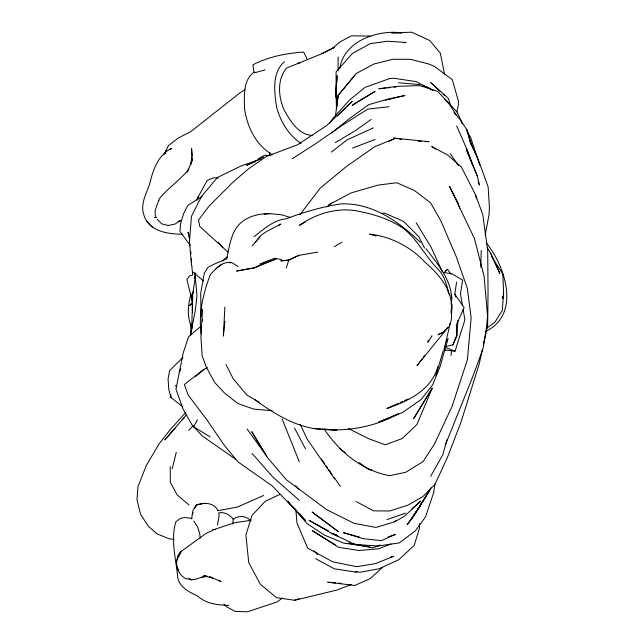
<?xml version="1.0" encoding="UTF-8"?>
<svg xmlns="http://www.w3.org/2000/svg" width="644" height="644" viewBox="0 0 644 644"><rect width="100%" height="100%" fill="white"/><g stroke="black" fill="none" stroke-linecap="round" stroke-linejoin="round"><path stroke-width="0.97" d="M338.092 70.88L338.124 56.905M202.53 321.155L202.538 319.199M419.574 523.54L419.469 528.217L414.237 545.307L398.91 559.66L378.986 568.765L360.712 572.162L355.279 571.993L334.333 568.821L315.705 558.71M191.662 329.865L192.781 293.712L195.446 275.825M480.746 267.284L481.253 250.419M336.49 91.198L336.49 109.335L335.918 88.276L337.126 75.751L336.844 82.513M224.893 306.987L223.347 336.096L224.941 321.34M202.586 309.434L200.904 336.482L202.136 355.681L206.402 367.322L214.726 382.544L224.523 393.033L237.878 403.538L253.8 409.133L272.195 410.687M444.948 346.689L452.901 344.894L456.829 336.232L457.948 320.543M503.302 294.461L503.6 292.505L502.32 310.44L494.777 322.322L486.816 328.19M190.737 296.562L190.962 293.656M192.387 275.294L192.612 272.396M232.669 524.079L233.241 519.257C238.497 514.983 246.676 515.747 250.951 521.004M451.09 311.527C454.084 291.708 439.256 274.457 425.209 262.422C410.671 246.773 390.811 236.42 369.527 234.166L376.088 235.954M336.611 108.337L338.172 95.352L356.076 73.577L373.81 64.054L392.671 59.28L410.357 59.296L428.646 63.925L434.426 66.388L452.321 79.631L458.391 101.076L458.383 105.197L456.797 111.967M451.283 304.314C454.165 282.974 438.049 264.418 425.982 248.713M335.395 116.564L338.172 95.352L354.997 75.203M434.829 484.006L433.702 492.547L425.459 516.963L415.34 530.881L399.401 542.86L378.06 546.015L354.949 544.413L331.394 533.248L309.16 520.384L328.915 531.228M455.896 296.948L454.825 294.203L456.572 282.153M450.808 322.467L451.524 317.669L451.774 304.218L451.83 309.37L451.033 313.29M502.706 298.373L503.004 296.417M502.706 298.583L503.004 296.667M503.302 294.751L503.6 292.505M450.953 355.448L451.718 350.561M191.542 518.967L193.063 510.024L196.501 504.92C204.051 502.392 213.856 502.296 217.881 510.579M428.139 340.612L427.858 342.35L432.003 335.902L431.408 336.305M485.165 235.092L489.029 214.798L489.416 207.215L488.128 186.897L477.719 158.158L469.879 141.052L466.908 129.79L460.347 119.993L455.437 113.658L448.643 103.048L437.582 91.311L419.96 85.604L397.903 86.296L378.761 88.743L385.458 88.075M158.907 200.703L159.293 198.746C168.181 187.847 180.272 180.038 188.909 169.034M190.35 335.387L195.172 311.35L196.975 295.781L194.931 272.967M217.431 524.86L219.185 515.506L218.614 513.051M339.831 68.167C344.041 41.007 377.505 29.624 401.679 32.82M482.34 349.628L479.136 364.311L460.943 422.287L447.347 457.634L435.086 484.167L422.891 496.613L407.95 505.138L389.676 510.998L373.673 510.861L355.939 501.467M483.403 344.733L487.677 325.156L488.039 291.772L487.701 250.403L482.767 214.629L475.57 194.907L461.41 167.046L447.789 155.067L431.689 146.558L435.779 149.07M269.168 155.494L269.82 152.596M444.175 348.976L450.285 323.079L449.262 325.792M172.246 468.655L176.271 452.354M446.831 439.989L442.959 454.382L430.667 476.383M448.095 338.486L439.763 367.491L432.631 384.919L421.192 399.457L402.436 412.538L378.342 422.287L398.185 413.842C375.718 426.433 349.644 431.383 324.077 429.5C297.898 428.791 274.964 414.261 254.42 399.377M435.787 375.855L443.169 350.98M445.157 350.038L455.042 351.205L464.888 319.891L463.092 309.273M286.226 268.017L288.81 260.096L294.413 257.262L299.21 255.282L317.814 252.126M180.586 368.521L179.29 372.272L180.819 368.658M192.274 155.945L191.558 148.257L192.033 160.75L190.568 164.832L191.872 157.82L192.001 160.428M193.554 291.209L191.96 295.652L192.54 312.364M197.257 199.584L198.424 196.388L207.151 180.562L213.261 177.857L218.115 177.897M197.064 200.043L198.424 196.388M194.52 274.634L195.1 273.056M190.954 294.654C187.654 305.465 186.881 317.846 192.121 328.199M452.901 344.894L456.024 336.828M192.355 514.025L193.023 512.334M194.705 508.116L196.501 504.92L204.977 503.222M445.447 444.698L472.656 376.99L483 348.798L486.582 326.902L487.54 315.826L484.087 276.268L474.451 238.57L449.593 186.567L457.884 202.667L459.832 208.245M187.195 172.31L192.033 160.75M432.245 388.163L413.681 418.568L432.245 388.163L416.99 424.404L402.226 438.572L385.152 444.811L368.529 438.636L348.485 428.534M437.872 366.404C431.633 390.175 408.095 401.172 386.827 408.505L398.362 403.377M158.738 200.252L155.083 210.701L155.357 216.151M179.322 555.088L181.238 551.369L205.822 533.578L214.782 529.312L234.319 522.775L251.015 520.271M421.152 503.608L419.936 506.345L411.524 519.08L407.089 524.836L419.936 506.345L430.916 487.87M164.848 153.707L166.369 150.326L164.775 153.811M195.671 506.739L196.501 504.92M446.485 341.851L447.693 339.324M164.148 154.343L168.438 145.673L178.066 138.106L190.833 131.585L240.22 92.639L245.259 89.709M210.113 436.89L193.683 426.787L197.418 419.816M329.72 123.036L333.012 118.303L349.451 100.11L364.987 87.423L389.523 78.592L393.548 78.206L416.177 81.611L432.985 90.442M422.279 358.684L417.022 365.631L448.2 327.152L443.112 332.32L437.976 334.8L443.169 332.256M423.438 357.074L424.597 355.456M300.088 214.532L320.052 188.306L345.997 166.836L374.824 146.647L393.782 139.007L388.606 141.527M170.185 149.827L171.449 148.273C158.706 154.906 153.369 168.656 150.237 181.866C147.412 192.017 140.312 202.699 143.467 213.51C147.508 231.204 167.545 234.215 182.888 234.223M191.679 303.131L189.698 305.522L192.524 303.115M255.338 242.055L261.086 235.277L266.568 231.502L280.945 224.032L278.417 225.585M175.168 428.027L164.8 439.924L186.647 414.607M182.3 419.84L184.24 417.61M252.198 245.799L259.918 237.016M222.639 261.158L225.223 258.252L227.573 256.763M185.979 412.281L170.62 429.146L159.205 443.692L146.389 465.314L138.025 486.502L136.963 499.631L140.569 514.347L148.474 526.349L157.007 533.836L169.283 538.819L174.202 539.447M326.701 207.006L332.401 202.369M237.99 266.439L231.639 262.486C222.55 260.949 215.965 268.588 210.387 274.497C203.198 293.205 198.239 313.982 201.242 334.003M188.66 430.369L193.442 425.491M443.112 332.32L448.2 327.152M337.327 116.009L345.836 107.637M347.253 106.244L352.212 101.366L326.476 125.685L297.794 144.683L265.972 156.677L248.52 168.857L232.935 182.244L209.244 205.895L198.513 220.055L199.769 226.487L227.992 252.126M182.92 357.484L169.638 370.566L168.084 379.002L168.784 389.379L171.038 397.598L182.799 406.718M450.961 274.239L447.604 269.313L443.974 272.645L451.782 273.7L462.642 280.084L460.476 293.825L462.44 305.409M382.584 567.332L370.348 578.545L354.844 585.46L327.691 582.208L335.524 582.876M284.447 61.703C271.535 72.973 274.416 92.317 276.662 107.443C280.575 121.74 288.552 134.966 300.973 143.387M411.878 508.816L420.613 501.113L404.488 516.279L394.337 521.898L376.048 527.452L354.039 523.322L326.564 509.605L286.419 479.78L267.196 457.304L251.74 431.657L266.825 456.306L247.183 429.105M312.123 135.369C298.212 134.709 289.937 120.46 283.923 109.544C278.353 96.608 277.009 79.526 286.483 68.103L321.831 53.726L332.537 48.292L340.113 41.836L351.431 35.839L370.316 36.064M195.599 376.499L203.882 369.455L207.336 367.466M445.479 271.043L447.604 269.313M200.534 326.572L188.515 336.86L183.097 353.339L175.973 389.322L183.218 409.383L192.266 425.306L202.667 436.286L235.615 459.228M331.475 132.97L350.569 117.763L368.738 104.61L388.018 99.136L404.907 95.489L385.579 100.142M215.804 268.862L221.681 264.177M254.058 236.702C263.726 229.344 273.201 220.184 285.864 218.863C303.847 212.23 322.161 206.652 341.175 203.882C372.329 202.715 399.063 221.737 420.411 242.394M265.135 69.842L255.708 72.522L253.961 72.144C242.764 80.371 244.237 96.367 244.567 108.635C247.063 126.892 256.062 145.488 272.589 154.785M331.386 152.105L347.188 139.796L373.295 127.915M203.858 369.39L184.321 384.516L188.233 395.15L206.708 419.59L224.812 445.986L238.135 462.014L272.187 485.866L305.441 520.441L298.88 513.276M394.337 521.898L395.931 520.714M195.567 277.202L194.214 278.192L195.454 274.859L195.116 273.998M282.45 598.075L277.137 601.923L247.481 611.8L235.302 611.406L226.398 606.712L223.911 604.072M371.177 119.422L355.158 130.788L335.339 142.614M486.172 331.225C520.763 313.918 505.459 266.922 486.647 243.255M202.208 196.315L187.895 205.412L183.653 213.43L180.505 223.862L179.95 231.526L190.278 245.38M292.175 158.786L315.238 143.966L343.083 124.743L367.837 109.086L389.081 106.735M357.251 102.38L352.139 105.519L354.433 103.603L375.122 91.376L358.95 101.333M181.077 220.393L174.959 224.064L168.084 225.521L161.805 223.879L157.176 219.346M334.22 246.765L342.061 242.088M258.22 158.827L264.298 155.333L270.939 155.534M305.272 222.124L299.299 225.408C315.319 214.058 335.476 207.706 355.11 210.588C369.326 213.285 383.51 216.956 396.245 224.023C415.621 233.909 423.511 255.217 438.588 269.707C444.529 276.429 447.065 285.324 448.667 293.978M328.778 204.824L331.346 203.448M333.053 202.538L351.004 192.934L378.181 185.078L396.849 182.743L414.535 190.576L430.691 202.949L440.866 220.876L456.202 256.586L467.311 288.222L471.15 317.79L467.407 359.618L452.096 406.34L434.346 444.247L423.156 461.49L405.736 472.285L389.596 475.691C362.145 470.627 339.332 451.766 324.109 429.001M321.831 53.726L333.978 47.624M332.537 48.292L334.236 47.447M263.686 157.08L246.644 165.339L255.62 161.531M279.697 494.503L265.264 501.282L251.997 515.385L245.887 534.979L248.753 562.695L260.458 584.382L276.509 597.656L294.638 600.272L336.74 590.097L351.415 584.454M288.81 260.096L280.977 260.876L288.81 260.096L299.21 255.282M400.141 402.589L402.806 401.405M404.585 400.616L408.135 399.038M263.597 495.469L237.443 507.037L217.825 510.692M191.566 275.229L189.433 276.059L186.913 279.448L192.331 301.795M259.693 264.032L274.811 258.172L281.653 259.717M352.574 148.048L375.154 139.442M380.29 545.009L372.787 547.851L348.597 543.158L361.936 545.444M391.125 544.011L378.374 548.841L358.99 550.491L338.543 547.279L312.163 530.576L335.355 544.856M178.098 221.383L180.634 220.449M294.638 600.272L299.122 598.646M260.876 158.979L240.566 166.192L217.431 177.494L201.475 196.468L191.405 216.424L189.489 241.814L191.501 265.191M387.986 536.967L395.4 534.407L381.369 540.638L363.409 538.706L343.381 532.677L359.368 537.08M195.019 579.415L205.919 575.945M386.964 519.555L405.696 513.163M229.844 262.993L231.639 262.486M355.279 571.993L357.195 571.574M390.803 556.851L393.677 556.287L375.508 563.589L356.824 566.688L332.723 561.826L307.719 548.133L296.997 523.186L295.797 509.227M201.822 577.282L207.481 576.267L203.512 575.857L212.963 578.119L209.614 576.75L221.206 581.621M156.355 217.117L154.641 217.406L156.452 217.559M381.361 213.389L384.307 213.035L403.369 221.303L418.769 236.557L424.501 247.996M403.377 42.778L406.211 42.456L387.35 41.24L370.131 43.671L352.373 53.492L336.063 71.943L336.216 97.96L335.918 88.276M264.112 214.291L269.764 213.647L282.209 214.887L290.468 217.592M269.764 213.647C255.515 213.446 240.204 218.397 233.844 232.251C229.94 240.647 228.604 249.936 226.712 258.92L214.734 263.879L207.899 267.421L204.301 273.265L200.63 293.736L201.129 316.928M387.374 87.89L390.24 87.6M394.072 87.222L395.98 87.037M297.552 63.249L299.524 63.136M194.271 579.519L190.713 579.664L185.359 578.384C175.635 573.08 173.598 559.274 181.238 551.369L177.768 556.569L180.441 552.528L176.295 561.56L176.665 565.802L178.533 570.375M219.29 512.753C224.788 511.811 230.013 514.983 233.241 519.257M401.518 32.989L391.657 32.836L411.79 32.2L429.725 40.508L440.311 53.122L444.545 74.285M418.375 141.253L421.289 141.374M425.177 141.543L429.065 141.704L393.734 138.09L397.702 138.726M192.089 518.525L185.078 517.478L180.449 518.307L175.836 521.801C170.378 540.501 176.182 559.507 177.849 578.231C180.223 587.731 189.207 592.11 197.346 595.845C205.959 603.702 217.728 605.167 228.886 605.384M314.964 428.59L337.078 430.079L324.318 429.21M398.515 82.762L419.936 84.573M338.462 583.126L341.392 583.367M212.705 529.336L215.539 529.682M399.683 139.048L401.663 139.37M363.844 545.774L365.752 546.104M367.66 546.426L369.559 546.756L343.783 543.142L324.399 535.1L306.89 523.451L287.723 501.104L289.687 503.254M371.685 470.144L368.795 469.556L359.054 462.545M443.885 350.239L445.72 350.634L443.909 349.966M422.939 85.805L428.671 87.64L431.907 89.798M336.901 535.124L331.394 533.248L337.504 535.945L333.214 533.586M444.98 347.253L455.042 351.205M218.775 580.381L220.393 581.21M189.062 578.554L191.703 579.898M175.12 385.611L176.593 386.448M259.604 402.436L246.885 395.038L233.281 378.857L226.012 364.504M339.557 448.538L345.24 452.619M203.415 280.856L192.29 271.422L191.848 265.521M188.982 504.92L177.213 494.97L170.346 482.445L170.241 466.594M454.012 112.418L456.306 115.373M299.363 500.452L272.637 476.769L252.054 453.448M440.19 91.448L430.707 82.593L448.296 98.299L450.824 105.825M443.104 94.169L444.561 95.529M295.475 485.689L298.969 489.271M146.373 220.868L152.628 227.509M192.266 425.306L193.683 426.787M444.851 99.305L457.095 112.072L461.837 122.255M313.974 550.668L317.363 554.307L316.365 552.641M292.972 506.836L295.596 509.702M218.066 242.249L222.8 247.457M491.517 256.401L502.835 274.014L503.6 292.835M288.504 502.191L290.17 504.566M454.825 294.203L464.139 307.51L456.355 324.858L456.829 336.232M321.372 459.003L324.721 463.841M325.84 465.451L327.514 467.866M328.633 469.484L331.982 474.314M334.212 477.534L340.354 486.397M450.164 153.53L458.488 165.58M334.647 478.935L307.397 439.458L300.193 424.299M193.772 521.052L197.523 526.752L199.664 533.321L200.236 538.239M487.186 247.546L490.334 252.537L499.744 273.298L490.334 252.537M416.185 222.768L430.812 246.652L442.339 271.768M461.378 122.159L462.408 123.857M467.037 131.489L470.643 137.438L479.764 165.17M470.458 142.807L477.719 158.158M294.574 428.067L305.498 448.9M470.997 143.741L471.827 145.375L466.908 129.79M306.971 58.701L303.662 52.084C286.282 53.202 268.427 56.704 252.891 64.835L253.961 72.144M469.879 141.052L471.827 145.375M456.676 125.87L466.691 148.877L477.164 175.707L479.41 185.134L478.154 181.479M466.32 150.1L477.164 175.707M282.144 419.027L299.21 461.539M451.058 295.041L452.072 297.753M492.781 257.898L493.457 259.725M466.691 148.877L472.076 164.003M188.893 234.915L188.032 232.307L189.65 239.954M475.57 194.907L476.488 198.779M170.74 394.869L171.038 397.598M190.946 334.228L190.696 323.385M190.817 251.748L190.962 253.72M191.332 258.638L191.622 262.567M429.661 490.462L411.524 519.08L429.661 490.462M264.338 263.235L254.38 267.832L236.71 271.035L254.38 267.832L276.171 258.977L264.338 263.235M338.261 531.566L312.163 512.069L338.261 531.566"/></g></svg>
